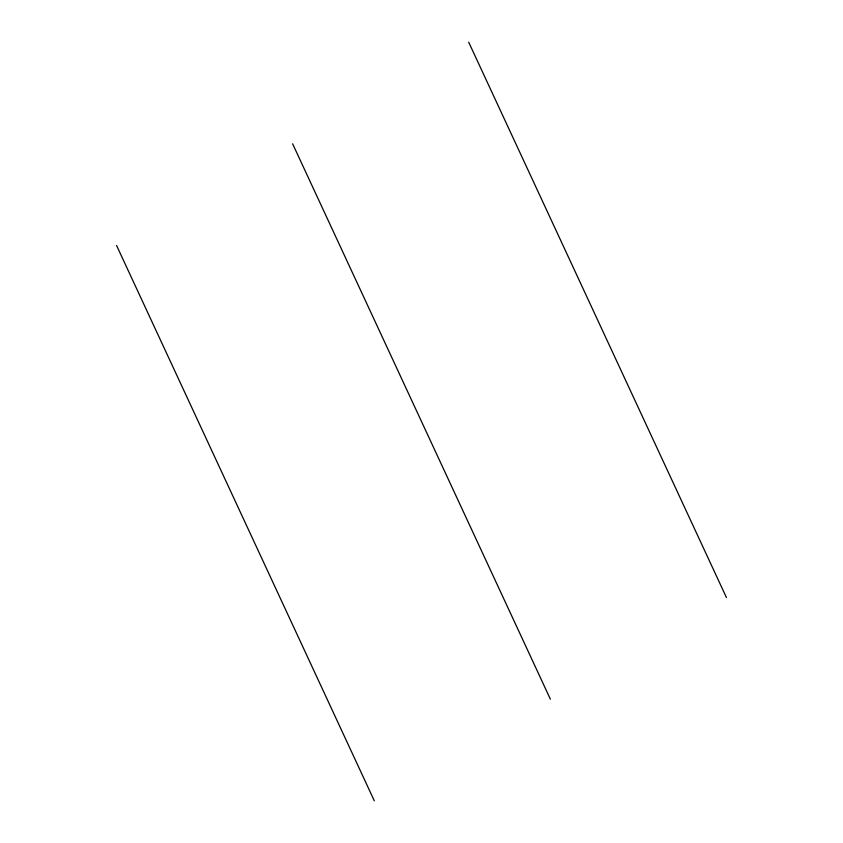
<?xml version="1.0" encoding="UTF-8"?>
<svg xmlns="http://www.w3.org/2000/svg" width="843" height="843" viewBox="0 0 843 843"><rect width="100%" height="100%" fill="white"/><g stroke="black" fill="none" stroke-linecap="round" stroke-linejoin="round"><path stroke-width="1.26" d="M468.676 42.15L726.445 597.561M292.616 143.795L550.384 699.205M116.555 245.439L374.324 800.85"/></g></svg>
